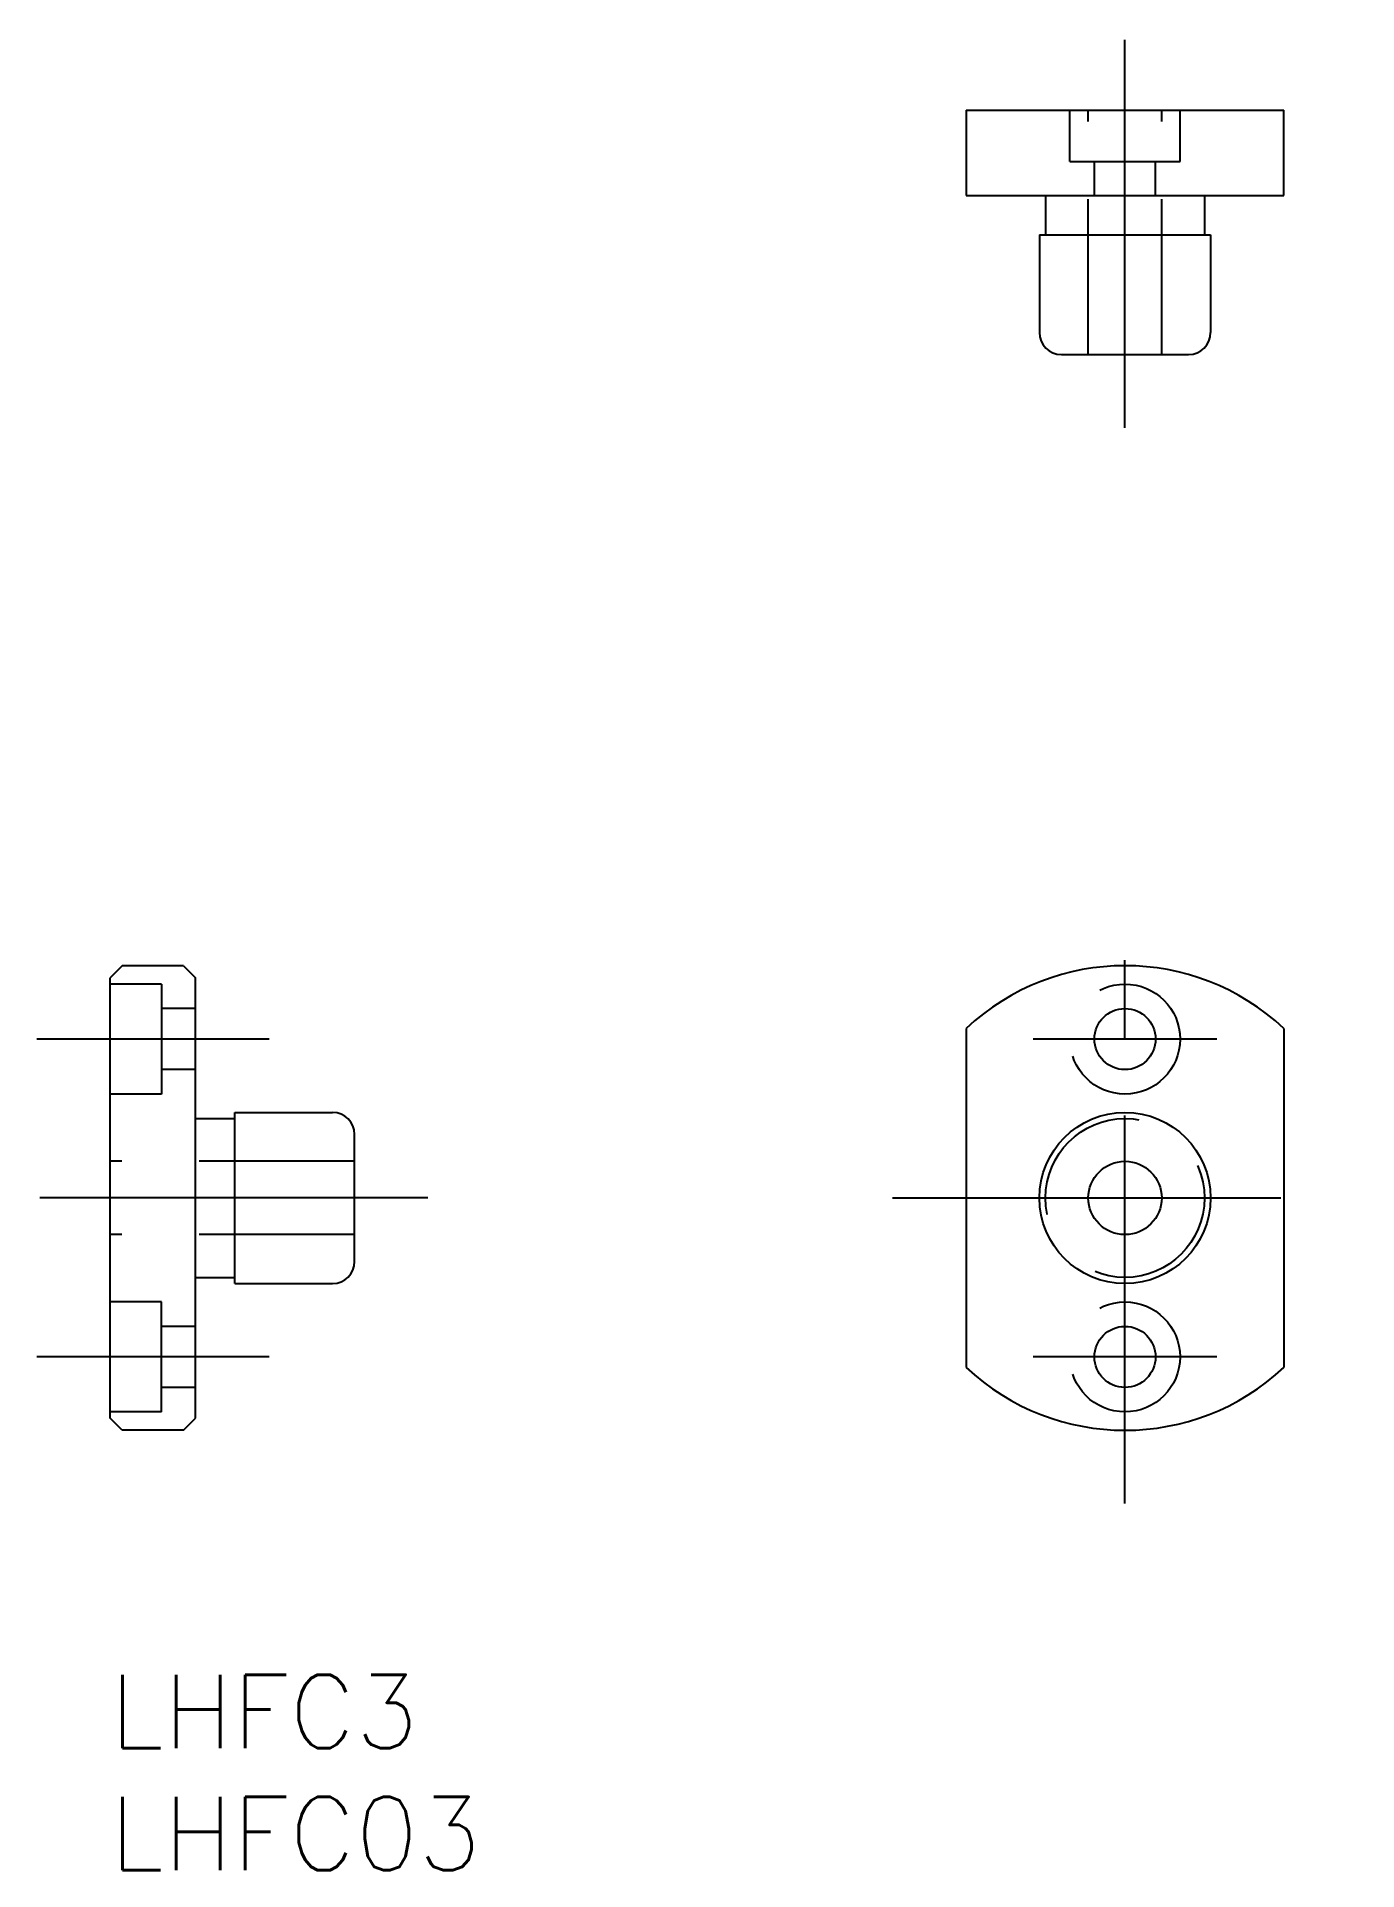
# Model space of a CAD drawing. Extents: x -3 to 51, y -8 to 67.
import ezdxf

# ---------------------------------------------------------------- set-up
doc = ezdxf.new("R2010")
doc.units = 0
doc.header["$LTSCALE"] = 0.5
doc.linetypes.add('CENTER', pattern=[50.8, 31.75, -6.35, 6.35, -6.35])
doc.linetypes.add('DASHED', pattern=[19.05, 12.7, -6.35])
for name, color, linetype in [('MSM_CENTER', 1, 'CENTER'), ('MSM_CONTINUOUS', 7, 'CONTINUOUS'), ('MSM_DASHED', 4, 'DASHED'), ('MSM_PART_NUMBER', 7, 'CONTINUOUS')]:
    doc.layers.add(name, color=color, linetype=linetype)
doc.styles.get("Standard").update_dxf_attribs({"font": 'txt.shx', "height": 3, "bigfont": 'bigfont.shx'})

# ---------------------------------------------------------------- blocks, each defined once
blk = doc.blocks.new('*U10')
at = {"layer": 'MSM_PART_NUMBER'}
blk.add_text('LHFC3', height=3, dxfattribs=at).set_placement((0, -3))
blk = doc.blocks.new('*U11')
at = {"layer": 'MSM_PART_NUMBER'}
blk.add_text('LHFC03', height=3, dxfattribs=at).set_placement((0, -8))

msp = doc.modelspace()

# ---------------------------------------------------------------- linework, layer by layer
at = {"layer": 'MSM_CENTER'}
for p, q in [((41.5, 51), (41.5, 67)), ((41.5, 7.001), (41.5, 31.999)), ((6.5, 26), (-3, 26)), ((45.25, 26), (37.75, 26)), ((13, 19.5), (-3, 19.5)), ((32, 19.5), (51, 19.5)), ((6.5, 13), (-3, 13)), ((45.25, 13), (37.75, 13))]:
    msp.add_line(p, q, dxfattribs=at)
at = {"layer": 'MSM_CONTINUOUS'}
for p, q in [((35, 64), (48, 64)), ((35, 64), (35, 60.5)), ((48, 60.5), (48, 64)), ((35, 60.5), (48, 60.5)), ((38.25, 60.5), (38.25, 58.9)), ((44.75, 60.5), (44.75, 58.9)), ((38, 58.9), (45, 58.9)), ((38, 58.9), (38, 54.9)), ((45, 58.9), (45, 54.9)), ((38.9, 54), (44.1, 54)), ((0.5, 29), (0, 28.5)), ((3, 29), (0.5, 29)), ((3, 29), (3.5, 28.5)), ((0, 10.5), (0, 28.5)), ((3.5, 10.5), (3.5, 28.5)), ((35, 26.428), (35, 12.572)), ((48, 26.428), (48, 12.572)), ((3.5, 22.75), (5.1, 22.75)), ((5.1, 16), (5.1, 23)), ((5.1, 23), (9.1, 23)), ((10, 16.9), (10, 22.1)), ((3.5, 16.25), (5.1, 16.25)), ((5.1, 16), (9.1, 16)), ((0.5, 10), (0, 10.5)), ((3, 10), (3.5, 10.5)), ((3, 10), (0.5, 10))]:
    msp.add_line(p, q, dxfattribs=at)
for centre, radius in [((41.5, 26), 1.25), ((41.5, 19.5), 3.5), ((41.5, 19.5), 1.5), ((41.5, 13), 1.25)]:
    msp.add_circle(centre, radius, dxfattribs=at)
for centre, radius, start, end in [((38.9, 54.9), 0.9, 180, 270), ((44.1, 54.9), 0.9, 270, 0), ((41.5, 19.5), 9.5, 46.82645, 133.17355), ((9.1, 22.1), 0.9, 0, 90), ((9.1, 16.9), 0.9, 270, 0), ((41.5, 19.5), 9.5, 226.82645, 313.17355)]:
    msp.add_arc(centre, radius, start, end, dxfattribs=at)
at = {"layer": 'MSM_DASHED'}
for p, q in [((39.25, 61.9), (39.25, 64)), ((40, 54), (40, 64)), ((43, 54), (43, 64)), ((43.75, 61.9), (43.75, 64)), ((39.25, 61.9), (43.75, 61.9)), ((40.25, 60.5), (40.25, 61.9)), ((42.75, 60.5), (42.75, 61.9)), ((2.1, 28.25), (0, 28.25)), ((2.1, 28.25), (2.1, 23.75)), ((3.5, 27.25), (2.1, 27.25)), ((3.5, 24.75), (2.1, 24.75)), ((2.1, 23.75), (0, 23.75)), ((10, 21), (0, 21)), ((10, 18), (0, 18)), ((2.1, 15.25), (0, 15.25)), ((2.1, 10.75), (2.1, 15.25)), ((3.5, 14.25), (2.1, 14.25)), ((3.5, 11.75), (2.1, 11.75)), ((2.1, 10.75), (0, 10.75))]:
    msp.add_line(p, q, dxfattribs=at)
for centre, radius in [((41.5, 26), 2.25), ((41.5, 19.5), 3.25), ((41.5, 13), 2.25)]:
    msp.add_circle(centre, radius, dxfattribs=at)

# ---------------------------------------------------------------- block references
at = {"layer": 'MSM_CONTINUOUS'}
for name in ['*U10', '*U11']:
    msp.add_blockref(name, (0, 0), dxfattribs=at)

doc.saveas('drawing.dxf')
